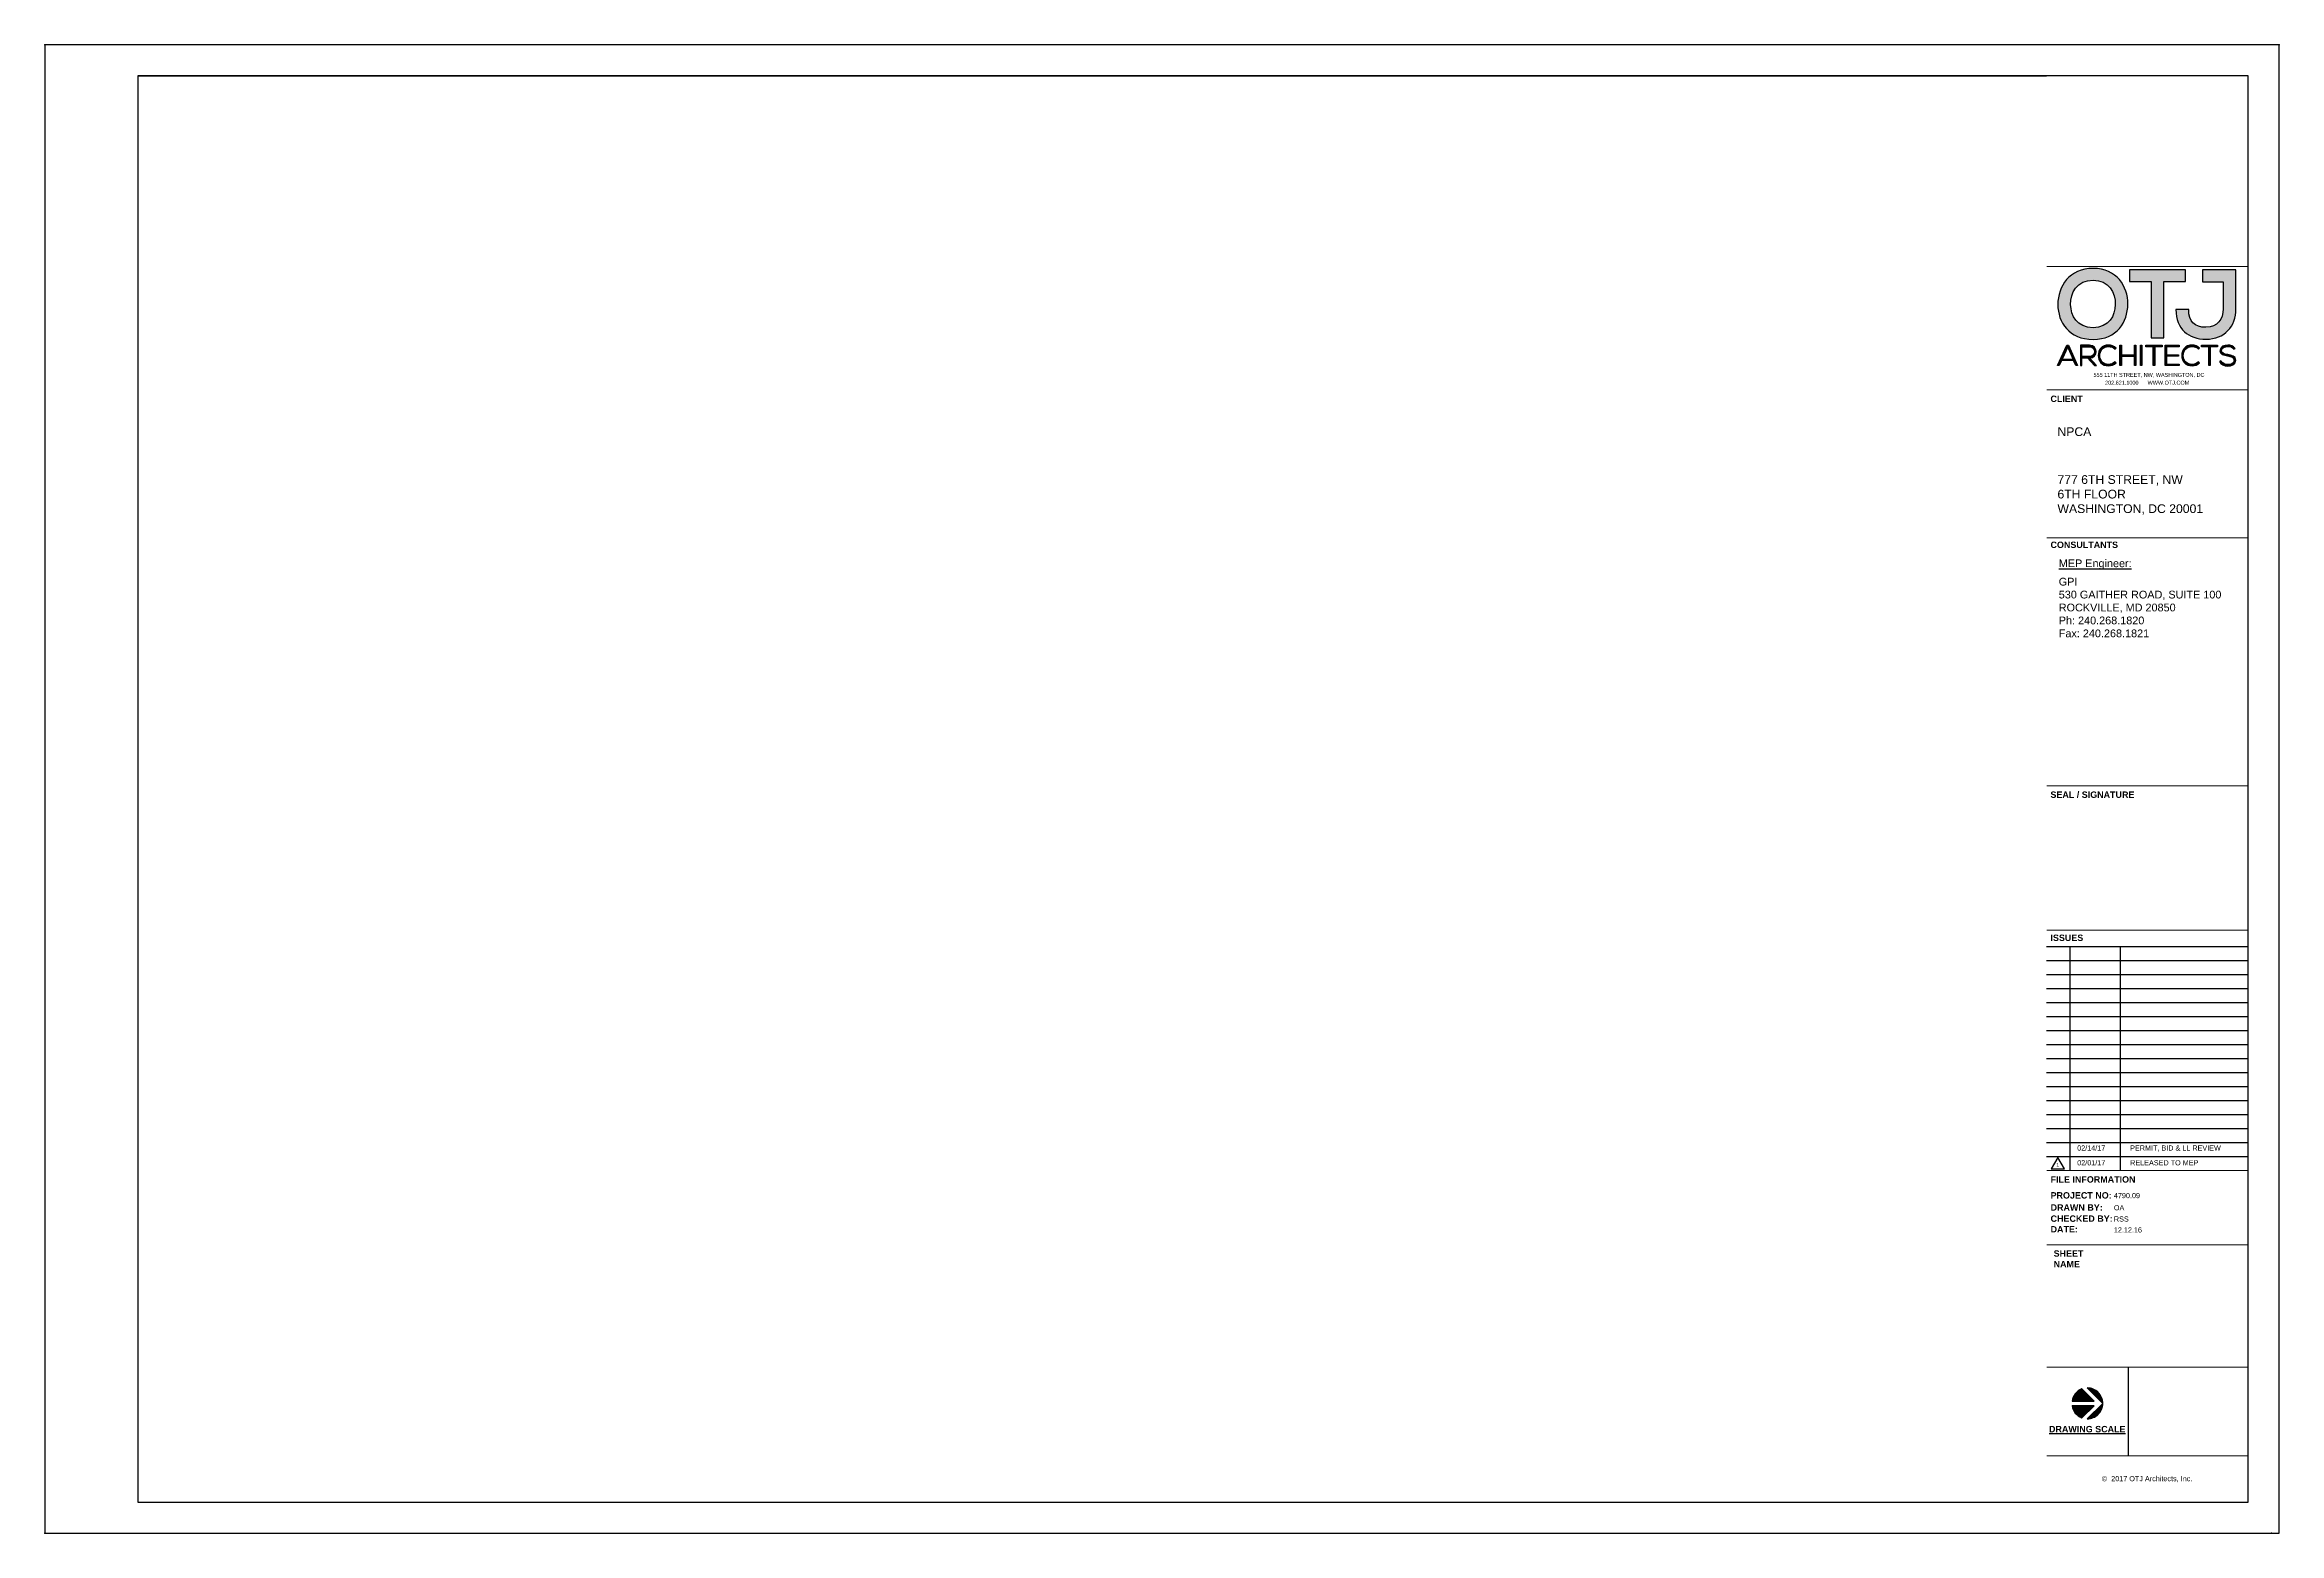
# Model space of a CAD drawing. Header units: inches. Extents: x 0 to 36, y 0 to 24.
import ezdxf
from ezdxf.enums import TextEntityAlignment as Align

# ---------------------------------------------------------------- set-up
doc = ezdxf.new("R2010")
doc.units = ezdxf.units.IN
doc.header["$LTSCALE"] = 24
doc.header["$MEASUREMENT"] = 0
doc.layers.get('0').update_dxf_attribs({"linetype": 'CONTINUOUS'})
doc.layers.get('DefPoints').update_dxf_attribs({"linetype": 'CONTINUOUS'})
doc.layers.add('A-Anno-Revs', color=71, linetype='CONTINUOUS', lineweight=25)
for name, color, linetype in [('Layer 1', 7, 'CONTINUOUS'), ('North Arrow', 7, 'CONTINUOUS'), ('TTLB', 7, 'CONTINUOUS')]:
    doc.layers.add(name, color=color, linetype=linetype)
doc.styles.add('FINE2', font='swissl.ttf')
doc.styles.add('OTJ_Title2', font='swissl.ttf')
doc.styles.add('RomanS', font='romans.shx')
doc.styles.add('XFINE', font='swissl.ttf')

# ---------------------------------------------------------------- blocks, each defined once
blk = doc.blocks.new('Anno_Revision_A')
blk.add_lwpolyline([(1.73, -1), (0, 2), (-1.73, -1)], close=True)
at = {"color": 7, "style": 'RomanS'}
blk.add_attdef('REVISION', text='', height=1, dxfattribs=at).set_placement((0, 0.06), align=Align.MIDDLE)
blk = doc.blocks.new('A$C254B2ED5')
at = {"layer": 'TTLB', "color": 7, "style": 'FINE2'}
for tag, p in [('ISSDATE16', (0.011, 4.496)), ('ISSDATE15', (0.011, 4.271)), ('ISSFOR16', (0.864, 4.496)), ('ISSFOR15', (0.864, 4.271)), ('ISSDATE14', (0.011, 4.045)), ('ISSFOR14', (0.864, 4.045)), ('ISSDATE13', (0.011, 3.824)), ('ISSDATE12', (0.011, 3.595)), ('ISSFOR13', (0.864, 3.824)), ('ISSFOR12', (0.864, 3.595)), ('ISSDATE11', (0.011, 3.367)), ('ISSFOR11', (0.864, 3.367)), ('ISSDATE10', (0.011, 3.138)), ('ISSDATE9', (0.011, 2.913)), ('ISSFOR10', (0.864, 3.138)), ('ISSFOR9', (0.864, 2.913)), ('ISSDATE8', (0.011, 2.692)), ('ISSDATE7', (0.011, 2.464)), ('ISSFOR8', (0.864, 2.692)), ('ISSFOR7', (0.864, 2.464)), ('ISSDATE6', (0.011, 2.241)), ('ISSFOR6', (0.864, 2.241)), ('ISSDATE5', (0.011, 2.009)), ('ISSDATE4', (0.011, 1.786)), ('ISSFOR5', (0.864, 2.009)), ('ISSFOR4', (0.864, 1.786)), ('ISSDATE3', (0.011, 1.566)), ('ISSFOR3', (0.864, 1.566)), ('ISSDATE2', (0.011, 1.351)), ('ISSDATE1', (0.011, 1.112)), ('ISSFOR2', (0.864, 1.351)), ('ISSFOR1', (0.864, 1.112)), ('PROJECT-NUMBER', (0.552, 0.583)), ('DRAWN-BY', (0.552, 0.387)), ('CHECKED-BY', (0.552, 0.206)), ('DATE', (0.552, 0.03))]:
    blk.add_attdef(tag, p, '', height=0.0833, dxfattribs=at)
blk = doc.blocks.new('A$C612C6959')
at = {"layer": 'Layer 1'}
h = blk.add_hatch(color=256, dxfattribs=at)
h.dxf.hatch_style = 2
edge = h.paths.add_edge_path()
edge.add_spline(control_points=[(3.35, 3.87), (3.34, 3.03), (2.83, 2.19), (1.69, 2.19), (0.54, 2.19), (0.01, 3.01), (0.01, 3.86), (0.01, 4.72), (0.56, 5.58), (1.69, 5.58), (2.81, 5.58), (3.36, 4.72), (3.35, 3.87)], knot_values=[0, 0, 0, 0, 1, 1, 1, 2, 2, 2, 3, 3, 3, 4, 4, 4, 4], degree=3, periodic=0)
edge = h.paths.add_edge_path()
edge.add_spline(control_points=[(0.62, 3.85), (0.63, 3.32), (0.92, 2.75), (1.69, 2.75), (2.45, 2.75), (2.74, 3.32), (2.75, 3.86), (2.76, 4.41), (2.45, 5.02), (1.69, 5.02), (0.92, 5.02), (0.6, 4.4), (0.62, 3.85)], knot_values=[0, 0, 0, 0, 1, 1, 1, 2, 2, 2, 3, 3, 3, 4, 4, 4, 4], degree=3, periodic=0)
h = blk.add_hatch(color=256, dxfattribs=at)
h.dxf.hatch_style = 2
edge = h.paths.add_edge_path()
edge.add_spline(control_points=[(4.46, 4.96), (4.46, 4.96), (3.42, 4.96), (3.42, 4.96), (3.42, 4.96), (3.42, 5.51), (3.42, 5.51), (4.36, 5.51), (5.16, 5.51), (6.1, 5.51), (6.1, 5.51), (6.1, 4.96), (6.1, 4.96), (6.1, 4.96), (5.07, 4.96), (5.07, 4.96), (5.07, 4.96), (5.07, 2.26), (5.07, 2.26), (5.07, 2.26), (4.46, 2.26), (4.46, 2.26), (4.46, 2.26), (4.46, 4.96), (4.46, 4.96)], knot_values=[0, 0, 0, 0, 1, 1, 1, 2, 2, 2, 3, 3, 3, 4, 4, 4, 5, 5, 5, 6, 6, 6, 7, 7, 7, 8, 8, 8, 8], degree=3, periodic=0)
h = blk.add_hatch(color=256, dxfattribs=at)
h.dxf.hatch_style = 2
edge = h.paths.add_edge_path()
edge.add_spline(control_points=[(8.5, 3.65), (8.5, 2.81), (7.97, 2.2), (7.07, 2.2), (6.24, 2.2), (5.64, 2.69), (5.64, 3.61), (5.64, 3.61), (6.25, 3.61), (6.25, 3.61), (6.25, 3.05), (6.52, 2.77), (7.07, 2.77), (7.63, 2.77), (7.89, 3.16), (7.89, 3.65), (7.89, 3.65), (7.89, 4.94), (7.89, 4.94), (7.89, 4.94), (6.91, 4.94), (6.91, 4.94), (6.91, 4.94), (6.91, 5.51), (6.91, 5.51), (7.44, 5.51), (7.97, 5.51), (8.5, 5.51), (8.5, 5.51), (8.5, 3.65), (8.5, 3.65)], knot_values=[0, 0, 0, 0, 1, 1, 1, 2, 2, 2, 3, 3, 3, 4, 4, 4, 5, 5, 5, 6, 6, 6, 7, 7, 7, 8, 8, 8, 9, 9, 9, 10, 10, 10, 10], degree=3, periodic=0)
h = blk.add_hatch(color=256, dxfattribs=at)
h.dxf.hatch_style = 2
h.paths.add_polyline_path([(0.87, 0.94), (0.76, 1.18), (0.19, 1.18), (0.08, 0.94), (0, 0.94), (0.44, 1.91), (0.52, 1.91), (0.95, 0.94)])
h.paths.add_polyline_path([(0.74, 1.25), (0.48, 1.84), (0.21, 1.25)])
h = blk.add_hatch(color=256, dxfattribs=at)
h.dxf.hatch_style = 2
edge = h.paths.add_edge_path()
edge.add_spline(control_points=[(1.86, 0.94), (1.86, 0.94), (1.76, 0.94), (1.76, 0.94), (1.76, 0.94), (1.43, 1.31), (1.43, 1.31), (1.43, 1.31), (1.16, 1.31), (1.16, 1.31), (1.16, 1.31), (1.16, 0.94), (1.16, 0.94), (1.16, 0.94), (1.09, 0.94), (1.09, 0.94), (1.09, 0.94), (1.09, 1.91), (1.09, 1.91), (1.23, 1.91), (1.37, 1.91), (1.52, 1.91), (1.73, 1.91), (1.83, 1.76), (1.83, 1.61), (1.84, 1.45), (1.73, 1.31), (1.52, 1.31), (1.52, 1.31), (1.86, 0.94), (1.86, 0.94)], knot_values=[0, 0, 0, 0, 1, 1, 1, 2, 2, 2, 3, 3, 3, 4, 4, 4, 5, 5, 5, 6, 6, 6, 7, 7, 7, 8, 8, 8, 9, 9, 9, 10, 10, 10, 10], degree=3, periodic=0)
edge = h.paths.add_edge_path()
edge.add_spline(control_points=[(1.16, 1.38), (1.16, 1.38), (1.51, 1.38), (1.51, 1.38), (1.68, 1.38), (1.75, 1.47), (1.75, 1.61), (1.75, 1.72), (1.68, 1.84), (1.52, 1.84), (1.52, 1.84), (1.16, 1.84), (1.16, 1.84), (1.16, 1.84), (1.16, 1.38), (1.16, 1.38)], knot_values=[0, 0, 0, 0, 1, 1, 1, 2, 2, 2, 3, 3, 3, 4, 4, 4, 5, 5, 5, 5], degree=3, periodic=0)
h = blk.add_hatch(color=256, dxfattribs=at)
h.dxf.hatch_style = 2
edge = h.paths.add_edge_path()
edge.add_spline(control_points=[(2.79, 1.07), (2.69, 0.98), (2.56, 0.93), (2.43, 0.93), (2.11, 0.93), (1.94, 1.16), (1.94, 1.42), (1.93, 1.68), (2.1, 1.92), (2.43, 1.92), (2.56, 1.92), (2.69, 1.87), (2.79, 1.77), (2.79, 1.77), (2.74, 1.73), (2.74, 1.73), (2.65, 1.81), (2.54, 1.85), (2.43, 1.85), (2.15, 1.85), (2.01, 1.65), (2.01, 1.42), (2.01, 1.19), (2.15, 1), (2.43, 1), (2.54, 1), (2.65, 1.04), (2.74, 1.12), (2.74, 1.12), (2.79, 1.07), (2.79, 1.07)], knot_values=[0, 0, 0, 0, 1, 1, 1, 2, 2, 2, 3, 3, 3, 4, 4, 4, 5, 5, 5, 6, 6, 6, 7, 7, 7, 8, 8, 8, 9, 9, 9, 10, 10, 10, 10], degree=3, periodic=0)
h = blk.add_hatch(color=256, dxfattribs=at)
h.dxf.hatch_style = 2
h.paths.add_polyline_path([(3.66, 0.94), (3.66, 1.38), (3.04, 1.38), (3.04, 0.94), (2.96, 0.94), (2.96, 1.91), (3.04, 1.91), (3.04, 1.45), (3.66, 1.45), (3.66, 1.91), (3.73, 1.91), (3.73, 0.94)])
h = blk.add_hatch(color=256, dxfattribs=at)
h.dxf.hatch_style = 2
h.paths.add_polyline_path([(3.95, 0.94), (3.95, 1.91), (4.02, 1.91), (4.02, 0.94)])
h = blk.add_hatch(color=256, dxfattribs=at)
h.dxf.hatch_style = 2
h.paths.add_polyline_path([(4.55, 1.84), (4.2, 1.84), (4.2, 1.91), (4.98, 1.91), (4.98, 1.84), (4.63, 1.84), (4.63, 0.94), (4.55, 0.94)])
h = blk.add_hatch(color=256, dxfattribs=at)
h.dxf.hatch_style = 2
h.paths.add_polyline_path([(5.19, 1.46), (5.76, 1.46), (5.76, 1.39), (5.19, 1.39), (5.19, 1.01), (5.8, 1.01), (5.8, 0.94), (5.12, 0.94), (5.12, 1.91), (5.79, 1.91), (5.79, 1.84), (5.19, 1.84)])
h = blk.add_hatch(color=256, dxfattribs=at)
h.dxf.hatch_style = 2
edge = h.paths.add_edge_path()
edge.add_spline(control_points=[(6.77, 1.07), (6.67, 0.98), (6.54, 0.93), (6.42, 0.93), (6.09, 0.93), (5.92, 1.16), (5.92, 1.42), (5.92, 1.68), (6.08, 1.92), (6.42, 1.92), (6.54, 1.92), (6.67, 1.87), (6.77, 1.77), (6.77, 1.77), (6.72, 1.73), (6.72, 1.73), (6.64, 1.81), (6.53, 1.85), (6.42, 1.85), (6.13, 1.85), (5.99, 1.65), (5.99, 1.42), (5.99, 1.19), (6.14, 1), (6.42, 1), (6.53, 1), (6.64, 1.04), (6.72, 1.12), (6.72, 1.12), (6.77, 1.07), (6.77, 1.07)], knot_values=[0, 0, 0, 0, 1, 1, 1, 2, 2, 2, 3, 3, 3, 4, 4, 4, 5, 5, 5, 6, 6, 6, 7, 7, 7, 8, 8, 8, 9, 9, 9, 10, 10, 10, 10], degree=3, periodic=0)
h = blk.add_hatch(color=256, dxfattribs=at)
h.dxf.hatch_style = 2
h.paths.add_polyline_path([(7.21, 1.84), (6.86, 1.84), (6.86, 1.91), (7.63, 1.91), (7.63, 1.84), (7.28, 1.84), (7.28, 0.94), (7.21, 0.94)])
h = blk.add_hatch(color=256, dxfattribs=at)
h.dxf.hatch_style = 2
edge = h.paths.add_edge_path()
edge.add_spline(control_points=[(8.4, 1.72), (8.33, 1.84), (8.22, 1.85), (8.11, 1.85), (7.99, 1.85), (7.81, 1.81), (7.81, 1.66), (7.81, 1.53), (7.95, 1.5), (8.11, 1.47), (8.3, 1.44), (8.49, 1.4), (8.49, 1.2), (8.49, 0.98), (8.27, 0.92), (8.11, 0.92), (7.96, 0.92), (7.79, 0.99), (7.71, 1.13), (7.71, 1.13), (7.78, 1.17), (7.78, 1.17), (7.84, 1.05), (7.99, 0.99), (8.11, 0.99), (8.23, 0.99), (8.42, 1.02), (8.42, 1.2), (8.42, 1.34), (8.26, 1.37), (8.1, 1.4), (7.92, 1.44), (7.74, 1.48), (7.74, 1.65), (7.74, 1.86), (7.95, 1.92), (8.11, 1.92), (8.25, 1.92), (8.37, 1.9), (8.46, 1.76), (8.46, 1.76), (8.4, 1.72), (8.4, 1.72)], knot_values=[0, 0, 0, 0, 1, 1, 1, 2, 2, 2, 3, 3, 3, 4, 4, 4, 5, 5, 5, 6, 6, 6, 7, 7, 7, 8, 8, 8, 9, 9, 9, 10, 10, 10, 11, 11, 11, 12, 12, 12, 13, 13, 13, 14, 14, 14, 14], degree=3, periodic=0)
for points in [[(0.87, 0.94), (0.76, 1.18), (0.19, 1.18), (0.08, 0.94), (0, 0.94), (0.44, 1.91), (0.52, 1.91), (0.95, 0.94), (0.87, 0.94)], [(0.74, 1.25), (0.48, 1.84), (0.21, 1.25), (0.74, 1.25)], [(3.66, 0.94), (3.66, 1.38), (3.04, 1.38), (3.04, 0.94), (2.96, 0.94), (2.96, 1.91), (3.04, 1.91), (3.04, 1.45), (3.66, 1.45), (3.66, 1.91), (3.73, 1.91), (3.73, 0.94), (3.66, 0.94)], [(3.95, 0.94), (3.95, 1.91), (4.02, 1.91), (4.02, 0.94), (3.95, 0.94)], [(4.55, 1.84), (4.2, 1.84), (4.2, 1.91), (4.98, 1.91), (4.98, 1.84), (4.63, 1.84), (4.63, 0.94), (4.55, 0.94), (4.55, 1.84)], [(5.19, 1.46), (5.76, 1.46), (5.76, 1.39), (5.19, 1.39), (5.19, 1.01), (5.8, 1.01), (5.8, 0.94), (5.12, 0.94), (5.12, 1.91), (5.79, 1.91), (5.79, 1.84), (5.19, 1.84), (5.19, 1.46)], [(7.21, 1.84), (6.86, 1.84), (6.86, 1.91), (7.63, 1.91), (7.63, 1.84), (7.28, 1.84), (7.28, 0.94), (7.21, 0.94), (7.21, 1.84)]]:
    blk.add_lwpolyline(points, dxfattribs=at)
for points, knots in [([(3.35, 3.87), (3.34, 3.03), (2.83, 2.19), (1.69, 2.19), (0.54, 2.19), (0.01, 3.01), (0.01, 3.86), (0.01, 4.72), (0.56, 5.58), (1.69, 5.58), (2.81, 5.58), (3.36, 4.72), (3.35, 3.87)], [0, 0, 0, 0, 1, 1, 1, 2, 2, 2, 3, 3, 3, 4, 4, 4, 4]), ([(4.46, 4.96), (4.46, 4.96), (3.42, 4.96), (3.42, 4.96), (3.42, 4.96), (3.42, 5.51), (3.42, 5.51), (4.36, 5.51), (5.16, 5.51), (6.1, 5.51), (6.1, 5.51), (6.1, 4.96), (6.1, 4.96), (6.1, 4.96), (5.07, 4.96), (5.07, 4.96), (5.07, 4.96), (5.07, 2.26), (5.07, 2.26), (5.07, 2.26), (4.46, 2.26), (4.46, 2.26), (4.46, 2.26), (4.46, 4.96), (4.46, 4.96)], [0, 0, 0, 0, 1, 1, 1, 2, 2, 2, 3, 3, 3, 4, 4, 4, 5, 5, 5, 6, 6, 6, 7, 7, 7, 8, 8, 8, 8]), ([(8.5, 3.65), (8.5, 2.81), (7.97, 2.2), (7.07, 2.2), (6.24, 2.2), (5.64, 2.69), (5.64, 3.61), (5.64, 3.61), (6.25, 3.61), (6.25, 3.61), (6.25, 3.05), (6.52, 2.77), (7.07, 2.77), (7.63, 2.77), (7.89, 3.16), (7.89, 3.65), (7.89, 3.65), (7.89, 4.94), (7.89, 4.94), (7.89, 4.94), (6.91, 4.94), (6.91, 4.94), (6.91, 4.94), (6.91, 5.51), (6.91, 5.51), (7.44, 5.51), (7.97, 5.51), (8.5, 5.51), (8.5, 5.51), (8.5, 3.65), (8.5, 3.65)], [0, 0, 0, 0, 1, 1, 1, 2, 2, 2, 3, 3, 3, 4, 4, 4, 5, 5, 5, 6, 6, 6, 7, 7, 7, 8, 8, 8, 9, 9, 9, 10, 10, 10, 10]), ([(0.62, 3.85), (0.63, 3.32), (0.92, 2.75), (1.69, 2.75), (2.45, 2.75), (2.74, 3.32), (2.75, 3.86), (2.76, 4.41), (2.45, 5.02), (1.69, 5.02), (0.92, 5.02), (0.6, 4.4), (0.62, 3.85)], [0, 0, 0, 0, 1, 1, 1, 2, 2, 2, 3, 3, 3, 4, 4, 4, 4]), ([(1.86, 0.94), (1.86, 0.94), (1.76, 0.94), (1.76, 0.94), (1.76, 0.94), (1.43, 1.31), (1.43, 1.31), (1.43, 1.31), (1.16, 1.31), (1.16, 1.31), (1.16, 1.31), (1.16, 0.94), (1.16, 0.94), (1.16, 0.94), (1.09, 0.94), (1.09, 0.94), (1.09, 0.94), (1.09, 1.91), (1.09, 1.91), (1.23, 1.91), (1.37, 1.91), (1.52, 1.91), (1.73, 1.91), (1.83, 1.76), (1.83, 1.61), (1.84, 1.45), (1.73, 1.31), (1.52, 1.31), (1.52, 1.31), (1.86, 0.94), (1.86, 0.94)], [0, 0, 0, 0, 1, 1, 1, 2, 2, 2, 3, 3, 3, 4, 4, 4, 5, 5, 5, 6, 6, 6, 7, 7, 7, 8, 8, 8, 9, 9, 9, 10, 10, 10, 10]), ([(1.16, 1.38), (1.16, 1.38), (1.51, 1.38), (1.51, 1.38), (1.68, 1.38), (1.75, 1.47), (1.75, 1.61), (1.75, 1.72), (1.68, 1.84), (1.52, 1.84), (1.52, 1.84), (1.16, 1.84), (1.16, 1.84), (1.16, 1.84), (1.16, 1.38), (1.16, 1.38)], [0, 0, 0, 0, 1, 1, 1, 2, 2, 2, 3, 3, 3, 4, 4, 4, 5, 5, 5, 5]), ([(2.79, 1.07), (2.69, 0.98), (2.56, 0.93), (2.43, 0.93), (2.11, 0.93), (1.94, 1.16), (1.94, 1.42), (1.93, 1.68), (2.1, 1.92), (2.43, 1.92), (2.56, 1.92), (2.69, 1.87), (2.79, 1.77), (2.79, 1.77), (2.74, 1.73), (2.74, 1.73), (2.65, 1.81), (2.54, 1.85), (2.43, 1.85), (2.15, 1.85), (2.01, 1.65), (2.01, 1.42), (2.01, 1.19), (2.15, 1), (2.43, 1), (2.54, 1), (2.65, 1.04), (2.74, 1.12), (2.74, 1.12), (2.79, 1.07), (2.79, 1.07)], [0, 0, 0, 0, 1, 1, 1, 2, 2, 2, 3, 3, 3, 4, 4, 4, 5, 5, 5, 6, 6, 6, 7, 7, 7, 8, 8, 8, 9, 9, 9, 10, 10, 10, 10]), ([(6.77, 1.07), (6.67, 0.98), (6.54, 0.93), (6.42, 0.93), (6.09, 0.93), (5.92, 1.16), (5.92, 1.42), (5.92, 1.68), (6.08, 1.92), (6.42, 1.92), (6.54, 1.92), (6.67, 1.87), (6.77, 1.77), (6.77, 1.77), (6.72, 1.73), (6.72, 1.73), (6.64, 1.81), (6.53, 1.85), (6.42, 1.85), (6.13, 1.85), (5.99, 1.65), (5.99, 1.42), (5.99, 1.19), (6.14, 1), (6.42, 1), (6.53, 1), (6.64, 1.04), (6.72, 1.12), (6.72, 1.12), (6.77, 1.07), (6.77, 1.07)], [0, 0, 0, 0, 1, 1, 1, 2, 2, 2, 3, 3, 3, 4, 4, 4, 5, 5, 5, 6, 6, 6, 7, 7, 7, 8, 8, 8, 9, 9, 9, 10, 10, 10, 10]), ([(8.4, 1.72), (8.33, 1.84), (8.22, 1.85), (8.11, 1.85), (7.99, 1.85), (7.81, 1.81), (7.81, 1.66), (7.81, 1.53), (7.95, 1.5), (8.11, 1.47), (8.3, 1.44), (8.49, 1.4), (8.49, 1.2), (8.49, 0.98), (8.27, 0.92), (8.11, 0.92), (7.96, 0.92), (7.79, 0.99), (7.71, 1.13), (7.71, 1.13), (7.78, 1.17), (7.78, 1.17), (7.84, 1.05), (7.99, 0.99), (8.11, 0.99), (8.23, 0.99), (8.42, 1.02), (8.42, 1.2), (8.42, 1.34), (8.26, 1.37), (8.1, 1.4), (7.92, 1.44), (7.74, 1.48), (7.74, 1.65), (7.74, 1.86), (7.95, 1.92), (8.11, 1.92), (8.25, 1.92), (8.37, 1.9), (8.46, 1.76), (8.46, 1.76), (8.4, 1.72), (8.4, 1.72)], [0, 0, 0, 0, 1, 1, 1, 2, 2, 2, 3, 3, 3, 4, 4, 4, 5, 5, 5, 6, 6, 6, 7, 7, 7, 8, 8, 8, 9, 9, 9, 10, 10, 10, 11, 11, 11, 12, 12, 12, 13, 13, 13, 14, 14, 14, 14])]:
    blk.add_open_spline(points, degree=3, knots=knots, dxfattribs=at)
at = {"layer": 'Layer 1', "char_height": 0.1889, "attachment_point": 7}
for s, insert in [('{\\fGill Sans MT|b0|i0|c0|p34;555 11TH STREET, NW, WASHINGTON, DC}', (1.71, 0.37)), ('\\fGill Sans MT|b0|i0|c0|p34;\\W1;202.621.1000      WWW.OTJ.COM', (2.26, 0.03))]:
    blk.add_mtext(s, dxfattribs=dict(at, insert=insert))

msp = doc.modelspace()

# ---------------------------------------------------------------- hatches: boundary and pattern name
at = {"layer": 'North Arrow'}
for points in [[(33.016, 2.13), (32.82, 2.327, 0.272332), (32.661, 2.13)], [(33.156, 2.094, 0.414214), (32.907, 2.342)], [(33.016, 2.057), (32.661, 2.057, 0.272332), (32.82, 1.861)], [(33.156, 2.094), (32.907, 1.845, 0.414214)]]:
    msp.add_hatch(color=13, dxfattribs=at).paths.add_polyline_path(points)

# ---------------------------------------------------------------- linework, layer by layer
at = {"layer": 'DefPoints', "color": 1}
for points in [[(0, 0), (36, 0), (36, 23.99), (0, 23.99)], [(1.5, 0.5), (35.5, 0.5), (35.5, 23.49), (1.5, 23.49)]]:
    msp.add_lwpolyline(points, close=True, dxfattribs=at)
at = {"layer": 'North Arrow', "color": 13, "linetype": 'Continuous'}
for p, q in [((32.82, 2.327), (33.016, 2.13)), ((33.156, 2.094), (32.907, 2.342)), ((33.016, 2.13), (32.661, 2.13)), ((33.016, 2.057), (32.661, 2.057)), ((32.82, 1.861), (33.016, 2.057)), ((33.156, 2.094), (32.907, 1.845))]:
    msp.add_line(p, q, dxfattribs=at)
at = {"layer": 'North Arrow', "color": 13}
for points in [[(33.016, 2.13), (32.82, 2.327, 0.272332), (32.661, 2.13)], [(33.156, 2.094, 0.414214), (32.907, 2.342)], [(33.016, 2.057), (32.661, 2.057, 0.272332), (32.82, 1.861)], [(33.156, 2.094), (32.907, 1.845, 0.414214)]]:
    msp.add_lwpolyline(points, format="xyb", close=True, dxfattribs=at)
at = {"layer": 'North Arrow', "color": 13, "linetype": 'Continuous'}
for start, end in [(110.6073, 171.5435), (360, 90), (188.4565, 249.3927), (270, 360)]:
    msp.add_arc((32.907, 2.094), 0.249, start, end, dxfattribs=at)
at = {"layer": 'TTLB', "color": 7}
for p, q in [((1.5, 23.49), (32.25, 23.49)), ((1.5, 0.5), (32.25, 0.5))]:
    msp.add_line(p, q, dxfattribs=at)
at = {"layer": 'TTLB', "color": 13, "const_width": 0.0156}
for points in [[(32.25, 20.416), (35.5, 20.416)], [(32.25, 18.428), (35.5, 18.428)], [(32.25, 16.044), (35.5, 16.044)], [(32.25, 12.048), (35.5, 12.048)], [(32.25, 9.719), (35.5, 9.719)], [(32.25, 5.847), (35.5, 5.847)], [(32.25, 4.65), (35.5, 4.65)], [(32.25, 2.678), (35.5, 2.678)]]:
    msp.add_lwpolyline(points, dxfattribs=at)
at = {"layer": 'TTLB', "color": 13}
for points in [[(32.25, 9.456), (35.5, 9.456)], [(32.623, 9.456), (32.623, 5.847)], [(33.436, 9.456), (33.436, 5.847)], [(32.25, 9.231), (35.5, 9.231)], [(32.25, 9.005), (35.5, 9.005)], [(32.25, 8.78), (35.5, 8.78)], [(32.25, 8.554), (35.5, 8.554)], [(32.25, 8.329), (35.5, 8.329)], [(32.25, 8.103), (35.5, 8.103)], [(32.25, 7.877), (35.5, 7.877)], [(32.25, 7.652), (35.5, 7.652)], [(32.25, 7.426), (35.5, 7.426)], [(32.25, 7.201), (35.5, 7.201)], [(32.25, 6.975), (35.5, 6.975)], [(32.25, 6.749), (35.5, 6.749)], [(32.25, 6.524), (35.5, 6.524)], [(32.25, 6.298), (35.5, 6.298)], [(32.25, 6.073), (35.5, 6.073)], [(33.563, 2.678), (33.563, 1.25)]]:
    msp.add_lwpolyline(points, dxfattribs=at)
at = {"layer": 'TTLB', "color": 7, "const_width": 0.0156}
for points in [[(32.25, 5.847), (35.5, 5.847)], [(32.25, 1.25), (35.5, 1.25)]]:
    msp.add_lwpolyline(points, dxfattribs=at)
at = {"layer": 'TTLB', "color": 7}
msp.add_lwpolyline([(32.375, 0.5), (35.375, 0.5)], dxfattribs=at)
at = {"layer": 'TTLB', "color": 1}
for p in [(0, 23.99), (36, 23.99), (0, 0), (35.875, 0)]:
    msp.add_point(p, dxfattribs=at)

# ---------------------------------------------------------------- block references
at = {"layer": 'A-Anno-Revs'}
ref = msp.add_blockref('Anno_Revision_A', (32.431, 5.934), dxfattribs=dict(at, xscale=0.0625, yscale=0.0625, zscale=0.0625))
ref.add_attrib('REVISION', '1', dxfattribs={"layer": '0', "color": 7, "height": 0.0625, "style": 'OTJ_Title2'}).set_placement((32.431, 5.938), align=Align.MIDDLE)
at = {"layer": 'Layer 1', "color": 7, "xscale": 0.3378511268109945, "yscale": 0.3378511268109945, "zscale": 0.3378511268109945}
msp.add_blockref('A$C612C6959', (32.429, 18.5), dxfattribs=at)
at = {"layer": 'TTLB'}
ref = msp.add_blockref('A$C254B2ED5', (32.733, 4.818), dxfattribs=at)
ref.add_attrib('PROJECT-NUMBER', '4790.09', (33.335, 5.401), dxfattribs={"color": 7, "height": 0.0833, "style": 'FINE2'})
ref.add_attrib('DRAWN-BY', 'OA', (33.335, 5.205), dxfattribs={"color": 7, "height": 0.0833, "style": 'FINE2'})
ref.add_attrib('CHECKED-BY', 'RSS', (33.335, 5.024), dxfattribs={"color": 7, "height": 0.0833, "style": 'FINE2'})
ref.add_attrib('DATE', '12.12.16', (33.335, 4.848), dxfattribs={"color": 7, "height": 0.0833, "style": 'FINE2'})
ref.add_attrib('ISSDATE1', '02/01/17', (32.744, 5.93), dxfattribs={"color": 7, "height": 0.0833, "style": 'FINE2'})
ref.add_attrib('ISSFOR1', 'RELEASED TO MEP', (33.597, 5.93), dxfattribs={"color": 7, "height": 0.0833, "style": 'FINE2'})
ref.add_attrib('ISSDATE2', '02/14/17', (32.744, 6.168), dxfattribs={"color": 7, "height": 0.0833, "style": 'FINE2'})
ref.add_attrib('ISSFOR2', 'PERMIT, BID & LL REVIEW', (33.597, 6.168), dxfattribs={"color": 7, "height": 0.0833, "style": 'FINE2'})

# ---------------------------------------------------------------- texts
at = {"width": 2.875, "attachment_point": 1, "style": 'OTJ_Title2'}
for s, insert, char_height in [('NPCA', (32.426, 17.824), 0.1406), ('777 6TH STREET, NW \\P6TH FLOOR\\PWASHINGTON, DC 20001', (32.426, 17.052), 0.14062), ('{\\LMEP Engineer:}', (32.447, 15.695), 0.125), ('GPI\\P530 GAITHER ROAD, SUITE 100\\PROCKVILLE, MD 20850\\PPh: 240.268.1820\\PFax: 240.268.1821', (32.447, 15.399), 0.125)]:
    msp.add_mtext(s, dxfattribs=dict(at, insert=insert, char_height=char_height))
at = {"layer": 'TTLB', "color": 1, "char_height": 0.10312, "style": 'OTJ_Title2'}
for s, insert, width, attachment_point in [('{\\fSwis721 Lt BT|b1|i0|c0|p34;CLIENT}', (32.313, 18.335), 1.375, 1), ('{\\fSwis721 Lt BT|b1|i0|c0|p34;CONSULTANTS}', (32.314, 15.982), 1.375, 1), ('{\\fSwis721 Lt BT|b1|i0|c0|p34;SEAL / SIGNATURE}', (32.313, 11.955), 1.375, 1), ('{\\fSwis721 Lt BT|b1|i0|c0|p34;ISSUES}', (32.313, 9.649), 0.875, 1), ('{\\fSwis721 Lt BT|b1|i0|c0|p34;FILE INFORMATION}', (32.315, 5.755), 1.47269, 1), ('{\\fSwis721 Lt BT|b1|i0|c0|p34;PROJECT NO:}', (32.315, 5.498), 1.5, 1), ('{\\fSwis721 Lt BT|b1|i0|c0|p34;CHECKED BY:}', (32.315, 5.123), 1.5, 1), ('{\\fSwis721 Lt BT|b1|i0|c0|p34;DRAWN BY:}', (32.315, 5.302), 1.5, 1), ('{\\fSwis721 Lt BT|b1|i0|c0|p34;DATE:}', (32.315, 4.951), 1.5, 1), ('{\\fSwis721 Lt BT|b1|i0|c0|p34;SHEET NAME}', (32.364, 4.561), 0.875, 1), ('{\\fSwis721 Lt BT|b1|i0|c0|p34;\\LDRAWING SCALE}', (32.906, 1.731), 1.31251, 2)]:
    msp.add_mtext(s, dxfattribs=dict(at, insert=insert, width=width, attachment_point=attachment_point))
at = {"layer": 'TTLB', "color": 7, "insert": (33.87, 0.923), "char_height": 0.08333, "width": 2.77871, "attachment_point": 2, "style": 'XFINE'}
msp.add_mtext('©  2017 OTJ Architects, Inc.', dxfattribs=at)

doc.saveas('drawing.dxf')
